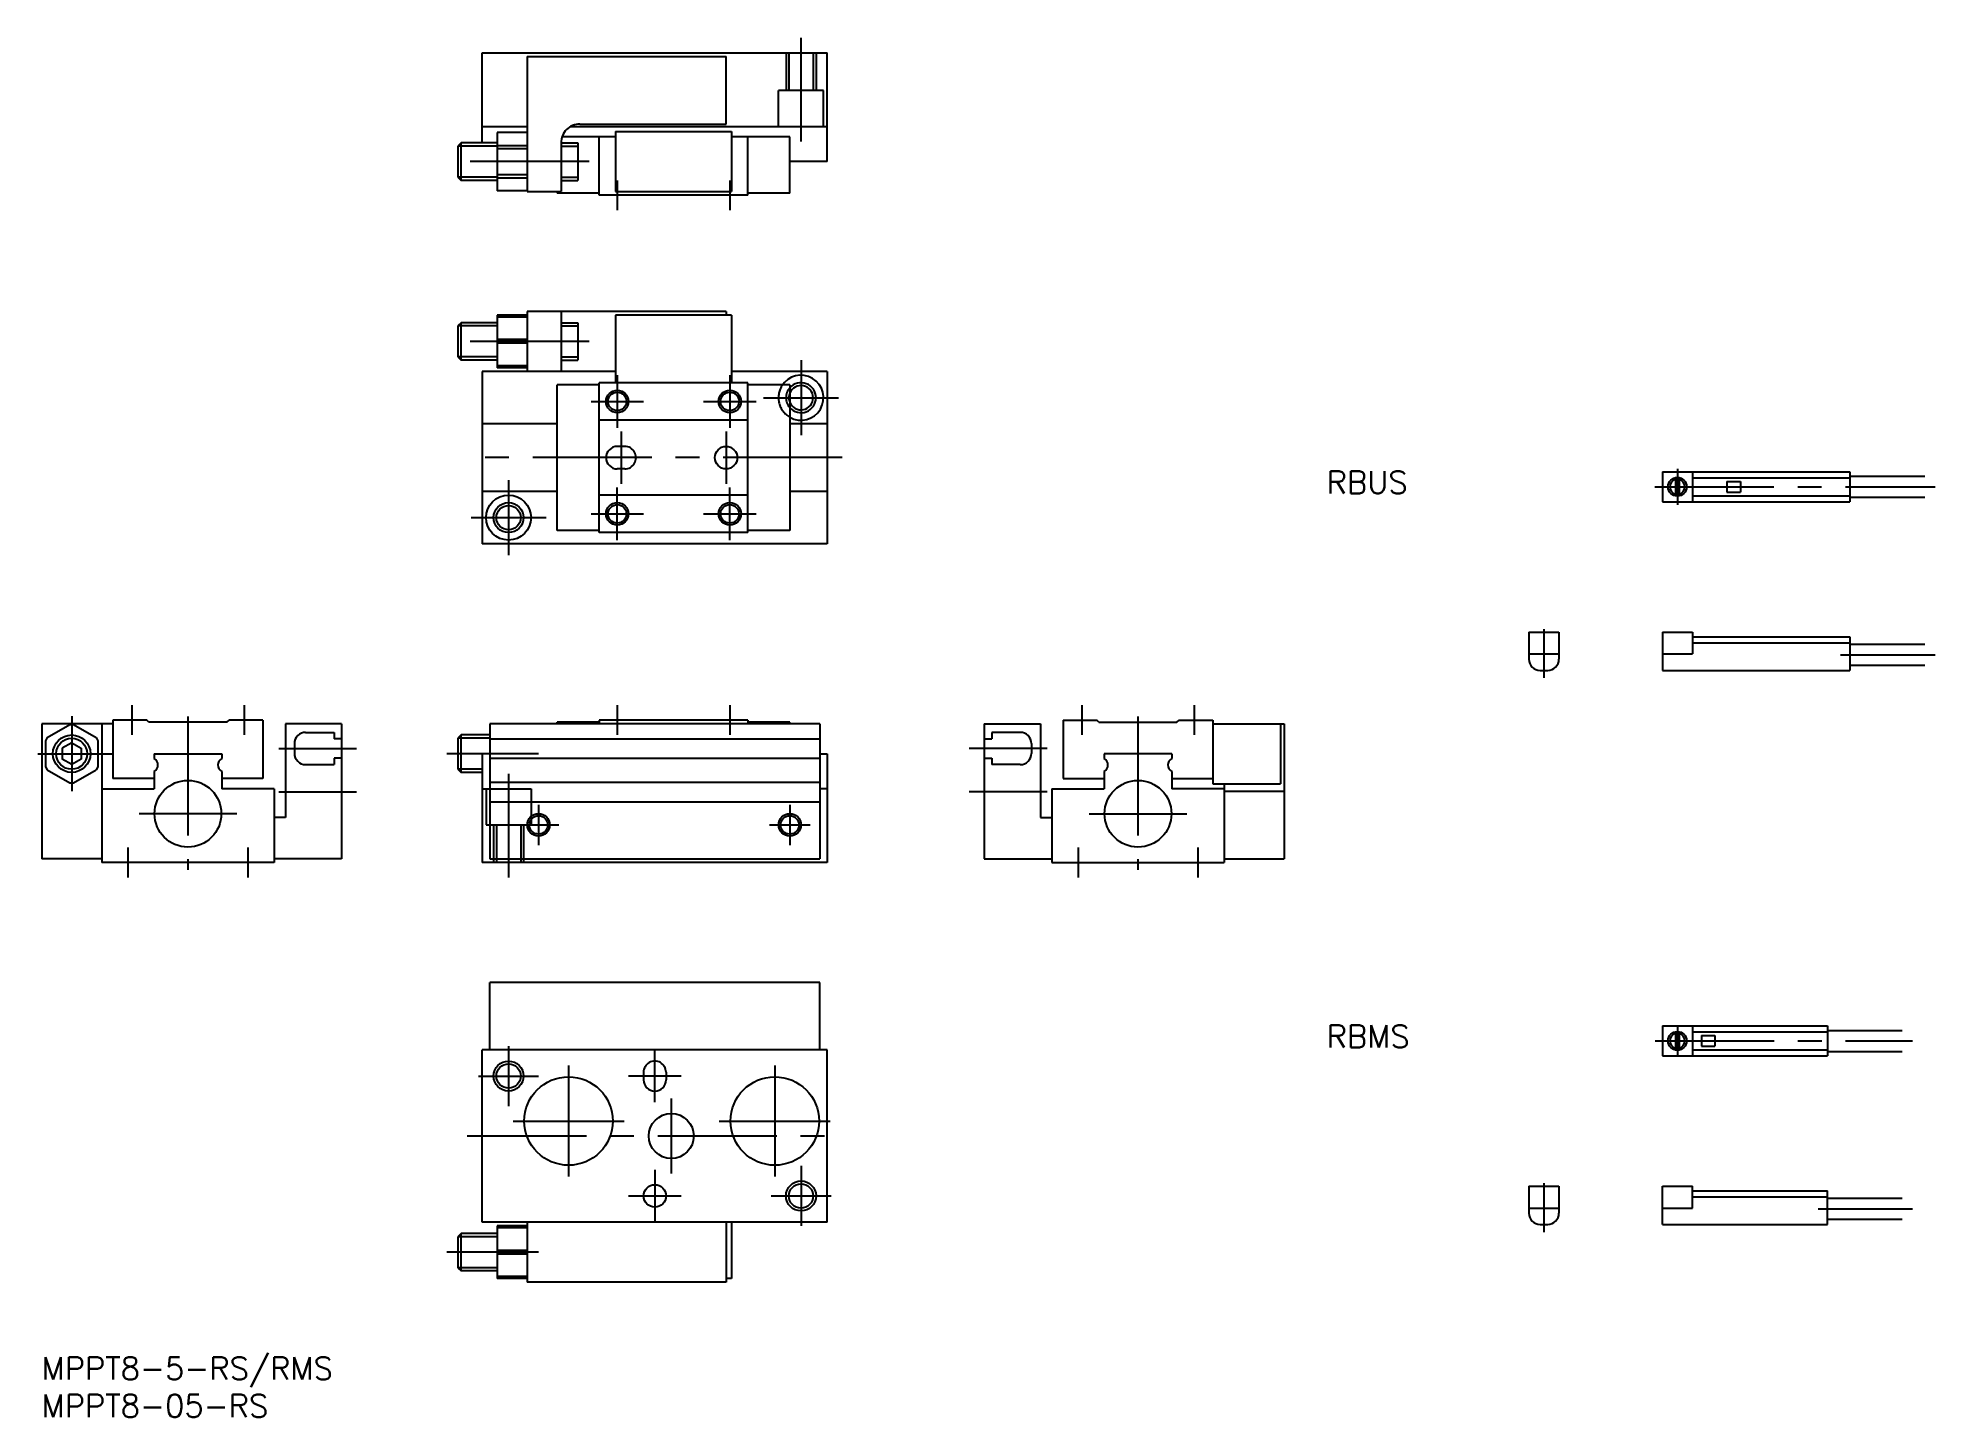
# Model space of a CAD drawing. Extents: x 0 to 252, y -8 to 176.
import ezdxf

# ---------------------------------------------------------------- set-up
doc = ezdxf.new("R2010")
doc.units = 0
doc.header["$LTSCALE"] = 0.5
doc.linetypes.add('CENTER', pattern=[50.8, 31.75, -6.35, 6.35, -6.35])
doc.linetypes.add('DASHED', pattern=[19.05, 12.7, -6.35])
for name, color, linetype in [('MSM_CENTER', 1, 'CENTER'), ('MSM_CONTINUOUS', 7, 'CONTINUOUS'), ('MSM_DASHED', 4, 'DASHED'), ('MSM_NARROW', 5, 'CONTINUOUS'), ('MSM_PART_NUMBER', 7, 'CONTINUOUS')]:
    doc.layers.add(name, color=color, linetype=linetype)
doc.styles.get("Standard").update_dxf_attribs({"font": 'txt.shx', "height": 3, "bigfont": 'bigfont.shx'})

# ---------------------------------------------------------------- blocks, each defined once
blk = doc.blocks.new('*U2')
at = {"layer": 'MSM_PART_NUMBER'}
blk.add_text('MPPT8-5-RS/RMS', height=3, dxfattribs=at).set_placement((0, -3))
blk = doc.blocks.new('*U3')
at = {"layer": 'MSM_PART_NUMBER'}
blk.add_text('MPPT8-05-RS', height=3, dxfattribs=at).set_placement((0, -8))
blk = doc.blocks.new('*U5')
at = {"layer": 'MSM_PART_NUMBER'}
blk.add_text('RBUS', height=3, dxfattribs=at).set_placement((171.350588, 115.215322))
blk = doc.blocks.new('*U6')
at = {"layer": 'MSM_PART_NUMBER'}
blk.add_text('RBMS', height=3, dxfattribs=at).set_placement((171.350588, 41.292245))

msp = doc.modelspace()

# ---------------------------------------------------------------- linework, layer by layer
at = {"layer": 'MSM_CENTER'}
for p, q in [((101.254418, 162.199997), (101.254418, 176)), ((73.004418, 159.5), (54.004418, 159.5)), ((76.754418, 157), (76.754418, 153)), ((91.754418, 157), (91.754418, 153)), ((73.004418, 135.5), (54.004418, 135.5)), ((101.254418, 133), (101.254418, 123)), ((76.754418, 131), (76.754418, 124)), ((91.754418, 131), (91.754418, 124)), ((73.254418, 127.5), (80.254418, 127.5)), ((88.254418, 127.5), (95.254418, 127.5)), ((96.254418, 128), (106.254418, 128)), ((77.254418, 123.5), (77.254418, 116.5)), ((91.254418, 123.5), (91.254418, 116.5)), ((106.754418, 120), (56.754418, 120)), ((62.254418, 117), (62.254418, 107)), ((218.109689, 118.514333), (218.109689, 113.714333)), ((76.754418, 109), (76.754418, 116)), ((91.754418, 109), (91.754418, 116)), ((215.109686, 116.114333), (252.473375, 116.114333)), ((57.254418, 112), (67.254418, 112)), ((73.254418, 112.5), (80.254418, 112.5)), ((88.254418, 112.5), (95.254418, 112.5)), ((200.316276, 97.114333), (200.316276, 90.614333)), ((239.879571, 93.714331), (252.473375, 93.714331)), ((12, 87), (12, 83)), ((27, 87), (27, 83)), ((76.754418, 87), (76.754418, 83)), ((91.754418, 87), (91.754418, 83)), ((138.688039, 87), (138.688039, 83)), ((153.688039, 87), (153.688039, 83)), ((4, 85.5), (4, 75.5)), ((19.5, 85.486801), (19.5, 64.993599)), ((146.188039, 85.486801), (146.188039, 64.993599)), ((31.60001, 81.20002), (42, 81.20002)), ((134.088029, 81.20002), (123.688039, 81.20002)), ((-0.5, 80.5), (9.5, 80.5)), ((66.254418, 80.5), (54.004418, 80.5)), ((62.254418, 77.800003), (62.254418, 64)), ((31.60001, 75.400017), (42, 75.400017)), ((66.254418, 73.7), (66.254418, 68.3)), ((99.754418, 73.7), (99.754418, 68.3)), ((134.088029, 75.400017), (123.688039, 75.400017)), ((26, 72.5), (13, 72.5)), ((63.554418, 71), (68.954418, 71)), ((97.054418, 71), (102.454418, 71)), ((139.688039, 72.5), (152.688039, 72.5)), ((11.5, 68), (11.5, 64)), ((27.5, 68), (27.5, 64)), ((138.188039, 68), (138.188039, 64)), ((154.188039, 68), (154.188039, 64)), ((218.109689, 44.191256), (218.109689, 40.191256)), ((62.254418, 41.5), (62.254418, 33.5)), ((81.754418, 34), (81.754418, 41)), ((215.131466, 42.191256), (249.473375, 42.191256)), ((70.254418, 38.900002), (70.254418, 24.1)), ((97.754418, 38.900002), (97.754418, 24.1)), ((58.254418, 37.5), (66.254418, 37.5)), ((85.254418, 37.5), (78.254418, 37.5)), ((83.954415, 34.5), (83.954415, 24.5)), ((62.854424, 31.5), (77.654412, 31.5)), ((90.354424, 31.5), (105.154412, 31.5)), ((56.754418, 29.5), (106.754418, 29.5)), ((101.254418, 25.5), (101.254418, 17.5)), ((81.754418, 25), (81.754418, 18)), ((200.316276, 23.191256), (200.316276, 16.691256)), ((78.254418, 21.5), (85.254418, 21.5)), ((97.254418, 21.5), (105.254418, 21.5)), ((236.879571, 19.791266), (249.473375, 19.791266)), ((66.254418, 14), (54.004418, 14))]:
    msp.add_line(p, q, dxfattribs=at)
at = {"layer": 'MSM_CONTINUOUS'}
for p, q in [((58.754418, 174), (104.754418, 174)), ((58.754418, 162), (58.754418, 174)), ((64.754418, 173.5), (64.754418, 155.5)), ((64.754418, 173.5), (91.254418, 173.5)), ((91.254418, 164.5), (91.254418, 173.5)), ((104.754418, 159.5), (104.754418, 174)), ((71.754418, 164.5), (91.254418, 164.5)), ((55.937418, 162), (55.504418, 161.567)), ((55.937418, 157), (55.937418, 162)), ((60.754418, 162), (55.937418, 162)), ((58.754418, 164.199997), (64.754418, 164.199997)), ((60.754418, 163.399994), (60.754418, 155.600006)), ((64.754418, 163.399994), (60.754418, 163.399994)), ((69.254418, 162), (71.504418, 162)), ((69.254418, 162), (69.254418, 155.5)), ((76.504418, 162.800003), (69.385415, 162.800003)), ((70.567422, 164.199997), (104.754418, 164.199997)), ((71.504418, 162), (71.504418, 157)), ((74.354424, 155), (74.354424, 162.800003)), ((76.504418, 163.5), (76.504418, 155.5)), ((76.504418, 163.5), (92.004418, 163.5)), ((92.004418, 163.5), (92.004418, 155.5)), ((99.754418, 162.800003), (92.004418, 162.800003)), ((94.154412, 155), (94.154412, 162.800003)), ((99.754418, 155.300003), (99.754418, 162.800003)), ((55.504418, 161.567), (55.504418, 157.433)), ((60.754418, 161.662003), (64.754418, 161.662003)), ((60.754418, 161.238007), (64.754418, 161.238007)), ((104.754418, 159.5), (99.754418, 159.5)), ((55.504418, 157.433), (55.937418, 157)), ((60.754418, 157), (55.937418, 157)), ((60.754418, 157.761993), (64.754418, 157.761993)), ((60.754418, 157.337997), (64.754418, 157.337997)), ((69.254418, 157), (71.504418, 157)), ((64.754418, 155.600006), (60.754418, 155.600006)), ((64.754418, 155.5), (69.254418, 155.5)), ((68.754418, 155.5), (68.754418, 155.300003)), ((74.354424, 155.300003), (68.754418, 155.300003)), ((94.154412, 155), (74.354424, 155)), ((76.504418, 155.5), (92.004418, 155.5)), ((99.754418, 155.300003), (94.154412, 155.300003)), ((91.254418, 139.5), (64.754418, 139.5)), ((64.754418, 139.5), (64.754418, 131.5)), ((69.254418, 139.5), (69.254418, 131.5)), ((91.254418, 139.5), (91.254418, 139)), ((55.937418, 138), (55.504418, 137.567)), ((55.504418, 137.567), (55.504418, 133.433)), ((55.937418, 133), (55.937418, 138)), ((60.754418, 138), (55.937418, 138)), ((64.754418, 139), (60.754418, 139)), ((60.754418, 139), (60.754418, 132)), ((64.754418, 138.755005), (60.754418, 138.755005)), ((69.254418, 138), (71.504418, 138)), ((71.504418, 138), (71.504418, 133)), ((76.504418, 139), (76.504418, 130)), ((92.004418, 139), (76.504418, 139)), ((92.004418, 139), (92.004418, 130)), ((64.754418, 135.744995), (60.754418, 135.744995)), ((64.754418, 135.255005), (60.754418, 135.255005)), ((55.504418, 133.433), (55.937418, 133)), ((60.754418, 133), (55.937418, 133)), ((64.754418, 132.244995), (60.754418, 132.244995)), ((64.754418, 132), (60.754418, 132)), ((69.254418, 133), (71.504418, 133)), ((76.504418, 131.5), (58.754418, 131.5)), ((58.754418, 131.5), (58.754418, 108.5)), ((68.754418, 110.300003), (68.754418, 129.699997)), ((74.354424, 129.699997), (68.754418, 129.699997)), ((74.354424, 110), (74.354424, 130)), ((94.154412, 130), (74.354424, 130)), ((104.754418, 131.5), (92.004418, 131.5)), ((94.154412, 110), (94.154412, 130)), ((99.754418, 129.699997), (94.154412, 129.699997)), ((99.754418, 129.699997), (99.754418, 110.300003)), ((104.754418, 131.5), (104.754418, 108.5)), ((68.754418, 124.5), (58.754418, 124.5)), ((94.154412, 125), (74.354424, 125)), ((104.754418, 124.5), (99.754418, 124.5)), ((77.754418, 121.5), (76.754418, 121.5)), ((77.754418, 118.5), (76.754418, 118.5)), ((216.109689, 118.114333), (216.109689, 114.114333)), ((216.109689, 118.114333), (241.109689, 118.114333)), ((217.859689, 117.339083), (217.859689, 114.889583)), ((218.359689, 117.339083), (218.359689, 114.889583)), ((220.109681, 118.114333), (220.109681, 114.114333)), ((220.109681, 117.314333), (241.109689, 117.314333)), ((224.709688, 116.814333), (226.509691, 116.814333)), ((224.709688, 116.814333), (224.709688, 115.414323)), ((226.509691, 116.814333), (226.509691, 115.414323)), ((241.109689, 118.114333), (241.109689, 114.114333)), ((241.109689, 117.514323), (251.109689, 117.514323)), ((68.754418, 115.5), (58.754418, 115.5)), ((94.154412, 115), (74.354424, 115)), ((104.754418, 115.5), (99.754418, 115.5)), ((216.109689, 114.114333), (241.109689, 114.114333)), ((220.109681, 114.914323), (241.109689, 114.914323)), ((224.709688, 115.414323), (226.509691, 115.414323)), ((241.109689, 114.714333), (251.109689, 114.714333)), ((74.354424, 110.300003), (68.754418, 110.300003)), ((94.154412, 110), (74.354424, 110)), ((99.754418, 110.300003), (94.154412, 110.300003)), ((104.754418, 108.5), (58.754418, 108.5)), ((198.316276, 96.714331), (198.316276, 93.114333)), ((198.316276, 96.714331), (202.316276, 96.714331)), ((202.316276, 96.714331), (202.316276, 93.114333)), ((216.109689, 96.714331), (220.109681, 96.714331)), ((216.109689, 96.714331), (216.109689, 91.614333)), ((220.109681, 96.714331), (220.109681, 93.814338)), ((198.316276, 93.814338), (202.316276, 93.814338)), ((216.109689, 93.814338), (220.109681, 93.814338)), ((220.109681, 96.114333), (241.109689, 96.114333)), ((220.109681, 95.314338), (241.109689, 95.314338)), ((241.109689, 96.114333), (241.109689, 91.614333)), ((241.109689, 95.114333), (251.109689, 95.114333)), ((199.816276, 91.614333), (200.816276, 91.614333)), ((216.109689, 91.614333), (241.109689, 91.614333)), ((241.109689, 92.314338), (251.109689, 92.314338)), ((9.5, 84.5), (0, 84.5)), ((0, 84.5), (0, 66.5)), ((0.744999, 82.662192), (3.755008, 84.399997)), ((3.755005, 84.400002), (4.244995, 84.400002)), ((4.245009, 84.4), (7.254992, 82.66221)), ((8, 84.5), (8, 66)), ((14, 85), (9.5, 85)), ((9.5, 85), (9.5, 77.199997)), ((14.300011, 84.699997), (13.999995, 85.000013)), ((24.700012, 84.699997), (14.299988, 84.699997)), ((24.700013, 84.699997), (25.000007, 84.999991)), ((29.5, 85), (25, 85)), ((29.5, 85), (29.5, 77.199997)), ((40, 84.5), (32.5, 84.5)), ((32.5, 84.5), (32.5, 72.000008)), ((40, 84.5), (40, 66.5)), ((103.754418, 84.500008), (59.754417, 84.500008)), ((59.754418, 84.500008), (59.754418, 66.5)), ((74.354418, 84.700005), (68.754418, 84.700005)), ((68.754418, 84.500008), (68.754418, 84.700005)), ((94.154418, 85), (74.354418, 85)), ((74.354418, 85), (74.354418, 84.500008)), ((94.154418, 85), (94.154418, 84.500008)), ((99.754418, 84.700005), (94.154418, 84.700005)), ((99.754418, 84.500008), (99.754418, 84.700005)), ((103.754418, 84.500008), (103.754418, 66.5)), ((125.688039, 84.5), (133.188039, 84.5)), ((125.688039, 84.5), (125.688039, 66.5)), ((133.188039, 84.5), (133.188039, 72.000008)), ((136.188039, 85), (140.688039, 85)), ((136.188039, 85), (136.188039, 77.199997)), ((140.988043, 84.699997), (140.688039, 85.000002)), ((140.988042, 84.699997), (151.388036, 84.699997)), ((151.388046, 84.699997), (151.688045, 84.999997)), ((151.688039, 85), (156.188039, 85)), ((156.188039, 85), (156.188039, 76.5)), ((156.188039, 84.5), (165.688039, 84.5)), ((165.188039, 84.5), (165.188039, 76.5)), ((165.688039, 84.5), (165.688039, 66.5)), ((0.744987, 82.662205), (0.49999, 82.23781)), ((0.5, 82.237801), (0.5, 78.762199)), ((2.75, 81.221703), (2.75, 79.778297)), ((3.999997, 81.943393), (2.750003, 81.221696)), ((4.000011, 81.943392), (5.249992, 81.221703)), ((5.25, 81.221703), (5.25, 79.778297)), ((7.254999, 82.662203), (7.500004, 82.237795)), ((7.5, 82.237801), (7.5, 78.762199)), ((33.69998, 81.850029), (33.69998, 80.550011)), ((35.19998, 83.350029), (38.99997, 83.350029)), ((38.99997, 83.350029), (38.99997, 82.500023)), ((39.99997, 82.500023), (38.99997, 82.500023)), ((55.937418, 83), (55.504418, 82.567)), ((55.504418, 82.567), (55.504418, 78.433)), ((55.937418, 78), (55.937418, 83)), ((59.754418, 83), (55.937418, 83)), ((59.754418, 82.500023), (103.754418, 82.500023)), ((125.688069, 82.500023), (126.688069, 82.500023)), ((126.688069, 83.350029), (126.688069, 82.500023)), ((130.488059, 83.350029), (126.688069, 83.350029)), ((131.988059, 81.850029), (131.988059, 80.550011)), ((0.5, 78.762199), (0.744997, 78.337804)), ((3.999987, 79.056607), (2.750007, 79.778296)), ((5.250001, 79.778297), (4.000007, 79.0566)), ((7.500003, 78.7622), (7.255002, 78.337798)), ((15, 80.5), (15, 79.865997)), ((15, 80.5), (24, 80.5)), ((24, 80.5), (24, 79.865997)), ((35.19998, 79.050011), (38.99997, 79.050011)), ((38.99997, 79.900017), (38.99997, 79.050011)), ((39.99997, 79.900017), (38.99997, 79.900017)), ((55.504418, 78.433), (55.937418, 78)), ((59.754418, 80.5), (58.754418, 80.5)), ((58.754418, 80.5), (58.754418, 66)), ((59.754418, 79.900017), (103.754418, 79.900017)), ((103.754418, 80.5), (104.754418, 80.5)), ((104.754418, 80.5), (104.754418, 66)), ((125.688069, 79.900017), (126.688069, 79.900017)), ((126.688069, 79.900017), (126.688069, 79.050011)), ((130.488059, 79.050011), (126.688069, 79.050011)), ((150.688039, 80.5), (141.688039, 80.5)), ((141.688039, 80.5), (141.688039, 79.865997)), ((150.688039, 80.5), (150.688039, 79.865997)), ((0.745008, 78.337796), (3.754991, 76.600006)), ((3.755005, 76.599998), (4.244995, 76.599998)), ((4.244997, 76.599995), (7.255006, 78.3378)), ((15, 77.199997), (9.5, 77.199997)), ((15, 78.134003), (15, 75.800003)), ((24, 78.134003), (24, 75.800003)), ((29.5, 77.199997), (24, 77.199997)), ((58.754418, 78), (55.937418, 78)), ((59.754418, 76.70002), (103.754418, 76.70002)), ((136.188039, 77.199997), (141.688039, 77.199997)), ((141.688039, 78.134003), (141.688039, 75.800003)), ((150.688039, 78.134003), (150.688039, 75.800003)), ((150.688039, 77.199997), (156.188039, 77.199997)), ((156.188039, 76.5), (165.188039, 76.5)), ((157.688039, 76.5), (157.688039, 66)), ((8, 75.800003), (15, 75.800003)), ((31, 75.800003), (24, 75.800003)), ((31, 75.800003), (31, 66)), ((58.754418, 75.800003), (59.754418, 75.800003)), ((59.754418, 74.100014), (103.754418, 74.100014)), ((104.754449, 75.800003), (103.754418, 75.800003)), ((134.688039, 75.800003), (141.688039, 75.800003)), ((134.688039, 75.800003), (134.688039, 66)), ((157.688039, 75.800003), (150.688039, 75.800003)), ((157.688039, 75.5), (165.688039, 75.5)), ((32.49997, 72.000008), (31, 72.000008)), ((133.188069, 72.000008), (134.688039, 72.000008)), ((8, 66.5), (0, 66.5)), ((31, 66), (8, 66)), ((40, 66.5), (31, 66.5)), ((104.754418, 66), (58.754418, 66)), ((59.754417, 66.5), (103.754418, 66.5)), ((125.688039, 66.5), (134.688039, 66.5)), ((134.688039, 66), (157.688039, 66)), ((157.688039, 66.5), (165.688039, 66.5)), ((103.754418, 50), (59.754418, 50)), ((59.754418, 41), (59.754418, 50)), ((103.754418, 41), (103.754418, 50)), ((216.109689, 44.191256), (216.109689, 40.191256)), ((216.109689, 44.191256), (238.109689, 44.191256)), ((217.859689, 43.416006), (217.859689, 40.966506)), ((218.359689, 43.416006), (218.359689, 40.966506)), ((220.109697, 44.191256), (220.109697, 40.191256)), ((220.109697, 43.391256), (238.109689, 43.391256)), ((238.109689, 44.191256), (238.109689, 40.191256)), ((238.109689, 43.591256), (248.109697, 43.591256)), ((58.754418, 18), (58.754418, 41)), ((104.754418, 41), (58.754418, 41)), ((104.754418, 18), (104.754418, 41)), ((220.109697, 40.991256), (238.109689, 40.991256)), ((221.309686, 42.891256), (221.309686, 41.491256)), ((221.309686, 42.891256), (223.109689, 42.891256)), ((221.309686, 41.491256), (223.109689, 41.491256)), ((223.109689, 42.891256), (223.109689, 41.491256)), ((238.109689, 40.791256), (248.109697, 40.791256)), ((80.254418, 38), (80.254418, 37)), ((83.254418, 38), (83.254418, 37)), ((216.109689, 40.191256), (238.109689, 40.191256)), ((198.316276, 22.791266), (198.316276, 19.191256)), ((198.316276, 22.791266), (202.316276, 22.791266)), ((202.316276, 22.791266), (202.316276, 19.191256)), ((216.109689, 22.791266), (220.109697, 22.791266)), ((216.109689, 17.691256), (216.109689, 22.791266)), ((220.109697, 19.891256), (220.109697, 22.791266)), ((220.109697, 22.191256), (238.109689, 22.191256)), ((220.109697, 21.391266), (238.109689, 21.391266)), ((238.109689, 17.691256), (238.109689, 22.191256)), ((238.109689, 21.191256), (248.109697, 21.191256)), ((104.754418, 18), (58.754418, 18)), ((64.754418, 18), (64.754418, 10)), ((91.254418, 18), (91.254418, 10)), ((92.004418, 18), (92.004418, 10.5)), ((198.316276, 19.891256), (202.316276, 19.891256)), ((216.109689, 19.891256), (220.109697, 19.891256)), ((238.109689, 18.391266), (248.109697, 18.391266)), ((55.937418, 16.5), (55.504418, 16.067)), ((55.504418, 16.067), (55.504418, 11.933)), ((55.937418, 11.5), (55.937418, 16.5)), ((60.754418, 16.5), (55.937418, 16.5)), ((60.754418, 17.5), (60.754418, 10.5)), ((64.754418, 17.5), (60.754418, 17.5)), ((64.754418, 17.254999), (60.754418, 17.254999)), ((199.816276, 17.691256), (200.816276, 17.691256)), ((216.109689, 17.691256), (238.109689, 17.691256)), ((64.754418, 14.245001), (60.754418, 14.245001)), ((64.754418, 13.754999), (60.754418, 13.754999)), ((55.504418, 11.933), (55.937418, 11.5)), ((60.754418, 11.5), (55.937418, 11.5)), ((64.754418, 10.745001), (60.754418, 10.745001)), ((64.754418, 10.5), (60.754418, 10.5)), ((92.004418, 10.5), (91.254418, 10.5)), ((91.254418, 10), (64.754418, 10))]:
    msp.add_line(p, q, dxfattribs=at)
for centre, radius in [((76.754418, 127.5), 1.2295), ((91.754418, 127.5), 1.2295), ((91.254418, 120), 1.5), ((218.109689, 116.114333), 1.25), ((62.254418, 112), 3), ((62.254418, 112), 1.621), ((76.754418, 112.5), 1.2295), ((91.754418, 112.5), 1.2295), ((4, 80.5), 2.5), ((19.5, 72.5), 4.45), ((146.188039, 72.5), 4.45), ((66.254418, 71), 1.2295), ((99.754418, 71), 1.2295), ((218.109689, 42.191256), 1.25), ((62.254418, 37.5), 1.621), ((70.254418, 31.5), 5.9), ((97.754418, 31.5), 5.9), ((83.954415, 29.5), 3), ((81.754418, 21.5), 1.5), ((101.254418, 21.5), 1.621)]:
    msp.add_circle(centre, radius, dxfattribs=at)
for centre, radius, start, end in [((71.754418, 162), 2.5, 90.000003, 180.000005), ((101.254418, 128), 3, 239.999997, 148.633003), ((101.254418, 128), 1.621, 202.27809545, 157.72190455), ((76.754418, 120), 1.5, 90.000003, 270.000001), ((77.754418, 120), 1.5, 269.999997, 90.000003), ((218.109689, 116.114333), 1, 104.47752, 255.52249), ((218.109689, 116.114333), 1, 284.47751, 75.522488), ((199.816276, 93.114333), 1.5, 179.99999, 270), ((200.816276, 93.114333), 1.5, 270, 0), ((35.19998, 81.850029), 1.5, 90.000003, 180.00001), ((130.488059, 81.850029), 1.5, 359.99999, 89.999997), ((14.5, 79), 0.999998, 300.002, 60.000398), ((24.5, 79), 1, 120.001998, 240.002001), ((35.19998, 80.550011), 1.5, 180.00001, 270), ((130.488059, 80.550011), 1.5, 270, 359.99999), ((141.188039, 79), 1, 299.997997, 59.997898), ((151.188039, 79), 0.999998, 120.000003, 239.998012), ((218.109689, 42.191256), 1, 104.47751, 255.52249), ((218.109689, 42.191256), 1, 284.47751, 75.522488), ((81.754418, 38), 1.5, 0, 180.000005), ((81.754418, 37), 1.5, 180.000005, 0), ((199.816276, 19.191256), 1.5, 179.99999, 270), ((200.816276, 19.191256), 1.5, 270, 0)]:
    msp.add_arc(centre, radius, start, end, dxfattribs=at)
at = {"layer": 'MSM_DASHED'}
for p, q in [((99.254418, 174), (99.254418, 169)), ((99.633418, 174), (99.633418, 169)), ((102.875418, 174), (102.875418, 169)), ((103.254418, 174), (103.254418, 169)), ((104.254418, 169), (98.254418, 169)), ((98.254418, 164.199997), (98.254418, 169)), ((104.254418, 164.199997), (104.254418, 169)), ((59.254418, 75.800003), (59.254418, 71)), ((59.754418, 75.800003), (65.254418, 75.800003)), ((65.254418, 75.800003), (65.254418, 71)), ((59.254418, 71), (65.254418, 71)), ((60.254418, 71), (60.254418, 66)), ((60.633418, 71), (60.633418, 66)), ((63.875418, 71), (63.875418, 66)), ((64.254418, 71), (64.254418, 66))]:
    msp.add_line(p, q, dxfattribs=at)
for radius, start, end in [(3, 148.633003, 240.000007), (2, 138.59037789, 221.40962211), (1.621, 157.72190455, 202.27809545)]:
    msp.add_arc((101.254418, 128), radius, start, end, dxfattribs=at)
at = {"layer": 'MSM_NARROW'}
for p, q in [((60.754418, 161.567), (55.504418, 161.567)), ((69.254418, 161.567), (71.504418, 161.567)), ((60.754418, 157.433), (55.504418, 157.433)), ((69.254418, 157.433), (71.504418, 157.433)), ((60.754418, 137.567), (55.504418, 137.567)), ((69.254418, 137.567), (71.504418, 137.567)), ((60.754418, 133.433), (55.504418, 133.433)), ((69.254418, 133.433), (71.504418, 133.433)), ((59.754418, 82.567), (55.504418, 82.567)), ((58.754418, 78.433), (55.504418, 78.433)), ((60.754418, 16.067), (55.504418, 16.067)), ((60.754418, 11.933), (55.504418, 11.933))]:
    msp.add_line(p, q, dxfattribs=at)
for centre, radius in [((76.754418, 127.5), 1.5), ((91.754418, 127.5), 1.5), ((62.254418, 112), 2), ((76.754418, 112.5), 1.5), ((91.754418, 112.5), 1.5), ((4, 80.5), 2.067), ((66.254418, 71), 1.5), ((99.754418, 71), 1.5), ((62.254418, 37.5), 2), ((101.254418, 21.5), 2)]:
    msp.add_circle(centre, radius, dxfattribs=at)
msp.add_arc((101.254418, 128), 2, 221.40962211, 138.59037789, dxfattribs=at)

# ---------------------------------------------------------------- block references
at = {"layer": 'MSM_CONTINUOUS'}
for name in ['*U5', '*U6', '*U2', '*U3']:
    msp.add_blockref(name, (0, 0), dxfattribs=at)

doc.saveas('drawing.dxf')
